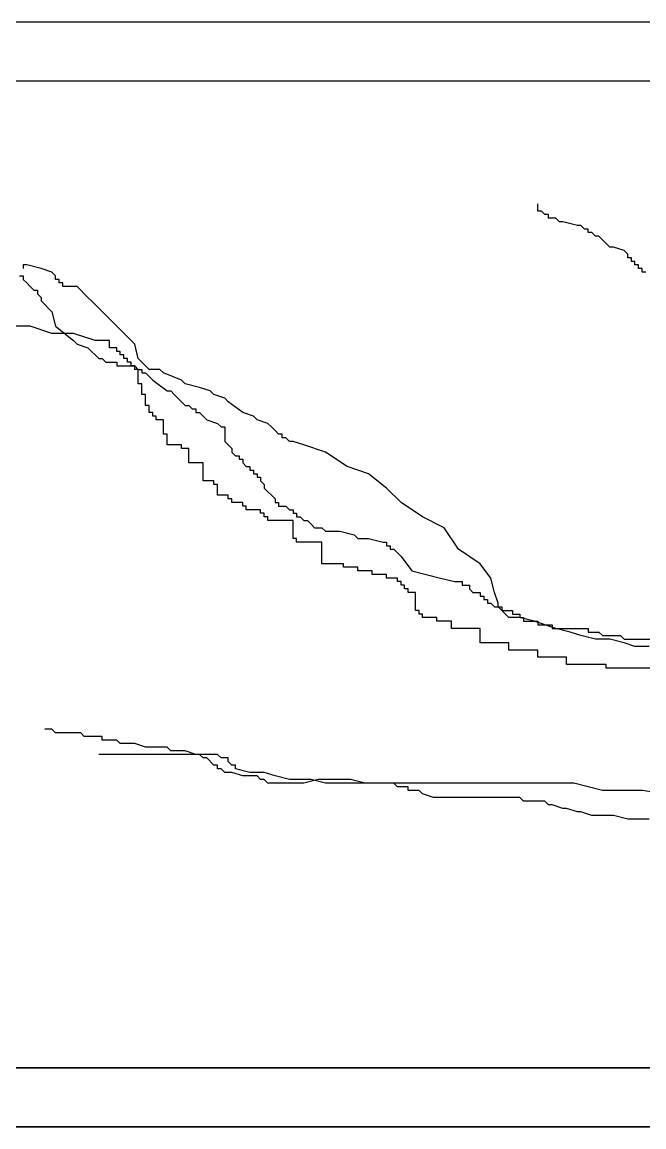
# Model space of a CAD drawing. Header units: millimetres. Extents: x 6388 to 59789, y -18725 to 8137.
# Drawn here: x 25563 to 25878, y 5458 to 6018 of the extents above; entities that cross this region are included whole.
import ezdxf

# ---------------------------------------------------------------- set-up
doc = ezdxf.new("R2010")
doc.units = ezdxf.units.MM

# ---------------------------------------------------------------- blocks, each defined once
blk = doc.blocks.new('A$C5C5230F6')
for p, q in [((2125, 1670), (865, 1670)), ((2095, 1640), (895, 1640)), ((1547.08, 1574.24), (1547.08, 1577.88)), ((1548.9, 1574.24), (1547.08, 1574.24)), ((1550.73, 1572.41), (1548.9, 1574.24)), ((1552.56, 1572.41), (1550.73, 1572.41)), ((1552.56, 1570.59), (1552.56, 1572.41)), ((1556.21, 1570.59), (1552.56, 1570.59)), ((1558.03, 1568.76), (1556.21, 1570.59)), ((1559.86, 1568.76), (1558.03, 1568.76)), ((1567.16, 1566.94), (1559.86, 1568.76)), ((1568.98, 1566.94), (1567.16, 1566.94)), ((1570.81, 1565.12), (1568.98, 1566.94)), ((1572.63, 1565.12), (1570.81, 1565.12)), ((1572.63, 1563.29), (1572.63, 1565.12)), ((1574.46, 1563.29), (1572.63, 1563.29)), ((1576.28, 1561.47), (1574.46, 1563.29)), ((1578.11, 1561.47), (1576.28, 1561.47)), ((1579.93, 1559.64), (1578.11, 1561.47)), ((1581.76, 1557.82), (1579.93, 1559.64)), ((1583.59, 1556), (1581.76, 1557.82)), ((1585.41, 1556), (1583.59, 1556)), ((1590.89, 1554.17), (1585.41, 1556)), ((1592.71, 1552.35), (1590.89, 1554.17)), ((1592.71, 1550.52), (1592.71, 1552.35)), ((1287.89, 1546.88), (1286.06, 1546.88)), ((1286.06, 1546.88), (1286.06, 1545.05)), ((1295.19, 1545.05), (1287.89, 1546.88)), ((1594.54, 1550.52), (1592.71, 1550.52)), ((1594.54, 1548.7), (1594.54, 1550.52)), ((1596.36, 1548.7), (1594.54, 1548.7)), ((1596.36, 1546.88), (1596.36, 1548.7)), ((1598.19, 1546.88), (1596.36, 1546.88)), ((1598.19, 1545.05), (1598.19, 1546.88)), ((1284.24, 1541.4), (1286.06, 1541.4)), ((1286.06, 1541.4), (1286.06, 1539.58)), ((1300.67, 1543.23), (1295.19, 1545.05)), ((1302.49, 1541.4), (1300.67, 1543.23)), ((1302.49, 1539.58), (1302.49, 1541.4)), ((1600.01, 1545.05), (1598.19, 1545.05)), ((1600.01, 1543.23), (1600.01, 1545.05)), ((1601.84, 1543.23), (1600.01, 1543.23)), ((1286.06, 1539.58), (1287.89, 1537.76)), ((1287.89, 1537.76), (1289.71, 1535.93)), ((1289.71, 1535.93), (1291.54, 1534.11)), ((1304.32, 1539.58), (1302.49, 1539.58)), ((1304.32, 1537.76), (1304.32, 1539.58)), ((1306.14, 1537.76), (1304.32, 1537.76)), ((1306.14, 1535.93), (1306.14, 1537.76)), ((1313.44, 1535.93), (1306.14, 1535.93)), ((1315.27, 1534.11), (1313.44, 1535.93)), ((1291.54, 1534.11), (1293.37, 1534.11)), ((1293.37, 1534.11), (1293.37, 1532.29)), ((1293.37, 1532.29), (1295.19, 1530.46)), ((1295.19, 1530.46), (1295.19, 1528.64)), ((1317.09, 1532.29), (1315.27, 1534.11)), ((1322.57, 1526.81), (1317.09, 1532.29)), ((1295.19, 1528.64), (1300.67, 1523.17)), ((1324.4, 1524.99), (1322.57, 1526.81)), ((1329.87, 1519.52), (1324.4, 1524.99)), ((1300.67, 1523.17), (1302.49, 1515.87)), ((1331.7, 1517.69), (1329.87, 1519.52)), ((1339, 1510.4), (1331.7, 1517.69)), ((1289.71, 1515.87), (1265.99, 1515.87)), ((1300.67, 1512.22), (1289.71, 1515.87)), ((1311.62, 1512.22), (1300.67, 1512.22)), ((1302.49, 1515.87), (1311.62, 1508.57)), ((1322.57, 1508.57), (1311.62, 1512.22)), ((1311.62, 1508.57), (1313.44, 1506.75)), ((1313.44, 1506.75), (1318.92, 1504.93)), ((1329.87, 1508.57), (1322.57, 1508.57)), ((1329.87, 1504.93), (1329.87, 1508.57)), ((1340.82, 1508.57), (1339, 1510.4)), ((1342.65, 1506.75), (1340.82, 1508.57)), ((1344.47, 1499.45), (1342.65, 1506.75)), ((1318.92, 1504.93), (1320.74, 1503.1)), ((1320.74, 1503.1), (1322.57, 1501.28)), ((1322.57, 1501.28), (1324.4, 1499.45)), ((1333.52, 1504.93), (1329.87, 1504.93)), ((1333.52, 1503.1), (1333.52, 1504.93)), ((1335.35, 1503.1), (1333.52, 1503.1)), ((1335.35, 1501.28), (1335.35, 1503.1)), ((1337.17, 1501.28), (1335.35, 1501.28)), ((1337.17, 1499.45), (1337.17, 1501.28)), ((1324.4, 1499.45), (1326.22, 1499.45)), ((1326.22, 1499.45), (1328.05, 1497.63)), ((1328.05, 1497.63), (1333.52, 1497.63)), ((1333.52, 1497.63), (1333.52, 1495.81)), ((1333.52, 1495.81), (1342.65, 1495.81)), ((1339, 1499.45), (1337.17, 1499.45)), ((1339, 1497.63), (1339, 1499.45)), ((1340.82, 1497.63), (1339, 1497.63)), ((1340.82, 1495.81), (1340.82, 1497.63)), ((1342.65, 1495.81), (1340.82, 1495.81)), ((1342.65, 1495.81), (1344.47, 1493.98)), ((1342.65, 1493.98), (1342.65, 1495.81)), ((1346.3, 1497.63), (1344.47, 1499.45)), ((1348.12, 1495.81), (1346.3, 1497.63)), ((1349.95, 1493.98), (1348.12, 1495.81)), ((1344.47, 1493.98), (1342.65, 1493.98)), ((1344.47, 1493.98), (1346.3, 1493.98)), ((1344.47, 1486.69), (1344.47, 1493.98)), ((1346.3, 1493.98), (1346.3, 1492.16)), ((1346.3, 1492.16), (1348.12, 1492.16)), ((1348.12, 1492.16), (1349.95, 1490.33)), ((1355.43, 1493.98), (1349.95, 1493.98)), ((1349.95, 1490.33), (1351.77, 1488.51)), ((1357.25, 1492.16), (1355.43, 1493.98)), ((1366.38, 1488.51), (1357.25, 1492.16)), ((1346.3, 1486.69), (1344.47, 1486.69)), ((1346.3, 1481.21), (1346.3, 1486.69)), ((1351.77, 1488.51), (1359.08, 1483.04)), ((1368.2, 1486.69), (1366.38, 1488.51)), ((1375.5, 1484.86), (1368.2, 1486.69)), ((1380.98, 1483.04), (1375.5, 1484.86)), ((1348.12, 1481.21), (1346.3, 1481.21)), ((1348.12, 1475.74), (1348.12, 1481.21)), ((1359.08, 1483.04), (1360.9, 1483.04)), ((1360.9, 1483.04), (1362.73, 1481.21)), ((1362.73, 1481.21), (1364.55, 1479.39)), ((1364.55, 1479.39), (1366.38, 1477.57)), ((1382.8, 1481.21), (1380.98, 1483.04)), ((1388.28, 1479.39), (1382.8, 1481.21)), ((1390.11, 1477.57), (1388.28, 1479.39)), ((1349.95, 1475.74), (1348.12, 1475.74)), ((1349.95, 1472.09), (1349.95, 1475.74)), ((1366.38, 1477.57), (1368.2, 1475.74)), ((1368.2, 1475.74), (1370.03, 1475.74)), ((1370.03, 1475.74), (1371.85, 1473.92)), ((1371.85, 1473.92), (1373.68, 1473.92)), ((1373.68, 1473.92), (1373.68, 1472.09)), ((1397.41, 1472.09), (1390.11, 1477.57)), ((1351.77, 1472.09), (1349.95, 1472.09)), ((1351.77, 1470.27), (1351.77, 1472.09)), ((1353.6, 1470.27), (1351.77, 1470.27)), ((1353.6, 1468.45), (1353.6, 1470.27)), ((1357.25, 1468.45), (1353.6, 1468.45)), ((1357.25, 1461.15), (1357.25, 1468.45)), ((1373.68, 1472.09), (1375.5, 1472.09)), ((1375.5, 1472.09), (1377.33, 1470.27)), ((1377.33, 1470.27), (1379.15, 1468.45)), ((1379.15, 1468.45), (1384.63, 1466.62)), ((1402.88, 1470.27), (1397.41, 1472.09)), ((1404.71, 1468.45), (1402.88, 1470.27)), ((1410.18, 1466.62), (1404.71, 1468.45)), ((1384.63, 1466.62), (1386.45, 1464.8)), ((1386.45, 1464.8), (1388.28, 1464.8)), ((1388.28, 1464.8), (1388.28, 1457.5)), ((1412.01, 1464.8), (1410.18, 1466.62)), ((1413.83, 1462.97), (1412.01, 1464.8)), ((1415.66, 1461.15), (1413.83, 1462.97)), ((1359.08, 1461.15), (1357.25, 1461.15)), ((1359.08, 1455.68), (1359.08, 1461.15)), ((1388.28, 1457.5), (1390.11, 1455.68)), ((1417.48, 1461.15), (1415.66, 1461.15)), ((1417.48, 1459.33), (1417.48, 1461.15)), ((1419.31, 1459.33), (1417.48, 1459.33)), ((1421.14, 1457.5), (1419.31, 1459.33)), ((1422.96, 1457.5), (1421.14, 1457.5)), ((1428.44, 1455.68), (1422.96, 1457.5)), ((1366.38, 1455.68), (1359.08, 1455.68)), ((1366.38, 1453.86), (1366.38, 1455.68)), ((1370.03, 1453.86), (1366.38, 1453.86)), ((1370.03, 1446.56), (1370.03, 1453.86)), ((1390.11, 1455.68), (1391.93, 1453.86)), ((1391.93, 1453.86), (1391.93, 1452.03)), ((1391.93, 1452.03), (1393.76, 1450.21)), ((1439.39, 1452.03), (1428.44, 1455.68)), ((1450.34, 1444.74), (1439.39, 1452.03)), ((1377.33, 1446.56), (1370.03, 1446.56)), ((1377.33, 1437.44), (1377.33, 1446.56)), ((1393.76, 1450.21), (1395.58, 1450.21)), ((1395.58, 1450.21), (1395.58, 1448.38)), ((1395.58, 1448.38), (1397.41, 1448.38)), ((1397.41, 1448.38), (1397.41, 1446.56)), ((1397.41, 1446.56), (1399.23, 1444.74)), ((1399.23, 1444.74), (1401.06, 1444.74)), ((1401.06, 1444.74), (1401.06, 1442.91)), ((1401.06, 1442.91), (1402.88, 1442.91)), ((1402.88, 1442.91), (1402.88, 1441.09)), ((1402.88, 1441.09), (1404.71, 1441.09)), ((1404.71, 1441.09), (1404.71, 1439.26)), ((1404.71, 1439.26), (1406.53, 1439.26)), ((1406.53, 1439.26), (1406.53, 1437.44)), ((1461.29, 1441.09), (1450.34, 1444.74)), ((1470.42, 1433.79), (1461.29, 1441.09)), ((1382.8, 1437.44), (1377.33, 1437.44)), ((1382.8, 1435.62), (1382.8, 1437.44)), ((1384.63, 1435.62), (1382.8, 1435.62)), ((1384.63, 1430.14), (1384.63, 1435.62)), ((1406.53, 1437.44), (1408.36, 1435.62)), ((1408.36, 1435.62), (1408.36, 1433.79)), ((1408.36, 1433.79), (1410.18, 1431.97)), ((1477.72, 1426.5), (1470.42, 1433.79)), ((1390.11, 1430.14), (1384.63, 1430.14)), ((1390.11, 1428.32), (1390.11, 1430.14)), ((1391.93, 1428.32), (1390.11, 1428.32)), ((1391.93, 1426.5), (1391.93, 1428.32)), ((1410.18, 1431.97), (1412.01, 1430.14)), ((1412.01, 1430.14), (1413.83, 1428.32)), ((1413.83, 1428.32), (1413.83, 1426.5)), ((1397.41, 1426.5), (1391.93, 1426.5)), ((1397.41, 1424.67), (1397.41, 1426.5)), ((1399.23, 1424.67), (1397.41, 1424.67)), ((1399.23, 1422.85), (1399.23, 1424.67)), ((1406.53, 1422.85), (1399.23, 1422.85)), ((1406.53, 1421.02), (1406.53, 1422.85)), ((1413.83, 1426.5), (1415.66, 1426.5)), ((1415.66, 1426.5), (1415.66, 1424.67)), ((1415.66, 1424.67), (1419.31, 1424.67)), ((1419.31, 1424.67), (1421.14, 1422.85)), ((1421.14, 1422.85), (1422.96, 1422.85)), ((1422.96, 1422.85), (1422.96, 1421.02)), ((1488.67, 1419.2), (1477.72, 1426.5)), ((1408.36, 1421.02), (1406.53, 1421.02)), ((1408.36, 1419.2), (1408.36, 1421.02)), ((1410.18, 1419.2), (1408.36, 1419.2)), ((1410.18, 1417.38), (1410.18, 1419.2)), ((1422.96, 1417.38), (1410.18, 1417.38)), ((1422.96, 1421.02), (1424.79, 1421.02)), ((1422.96, 1408.26), (1422.96, 1417.38)), ((1424.79, 1421.02), (1424.79, 1419.2)), ((1424.79, 1419.2), (1426.61, 1419.2)), ((1426.61, 1419.2), (1428.44, 1417.38)), ((1428.44, 1417.38), (1430.26, 1417.38)), ((1430.26, 1417.38), (1432.09, 1415.55)), ((1499.62, 1413.73), (1488.67, 1419.2)), ((1432.09, 1415.55), (1433.91, 1413.73)), ((1433.91, 1413.73), (1437.56, 1413.73)), ((1437.56, 1413.73), (1439.39, 1411.9)), ((1439.39, 1411.9), (1446.69, 1411.9)), ((1446.69, 1411.9), (1453.99, 1410.08)), ((1506.92, 1402.78), (1499.62, 1413.73)), ((1424.79, 1408.26), (1422.96, 1408.26)), ((1424.79, 1406.43), (1424.79, 1408.26)), ((1437.56, 1406.43), (1424.79, 1406.43)), ((1437.56, 1395.49), (1437.56, 1406.43)), ((1453.99, 1410.08), (1455.82, 1408.26)), ((1455.82, 1408.26), (1461.29, 1408.26)), ((1461.29, 1408.26), (1468.59, 1406.43)), ((1468.59, 1406.43), (1470.42, 1406.43)), ((1470.42, 1406.43), (1470.42, 1404.61)), ((1470.42, 1404.61), (1472.24, 1404.61)), ((1472.24, 1404.61), (1472.24, 1402.78)), ((1472.24, 1402.78), (1474.07, 1402.78)), ((1474.07, 1402.78), (1475.89, 1400.96)), ((1475.89, 1400.96), (1477.72, 1399.14)), ((1517.88, 1395.49), (1506.92, 1402.78)), ((1448.51, 1395.49), (1437.56, 1395.49)), ((1448.51, 1393.66), (1448.51, 1395.49)), ((1477.72, 1399.14), (1483.19, 1391.84)), ((1523.35, 1388.19), (1517.88, 1395.49)), ((1455.82, 1393.66), (1448.51, 1393.66)), ((1455.82, 1391.84), (1455.82, 1393.66)), ((1463.12, 1391.84), (1455.82, 1391.84)), ((1463.12, 1390.02), (1463.12, 1391.84)), ((1470.42, 1390.02), (1463.12, 1390.02)), ((1470.42, 1388.19), (1470.42, 1390.02)), ((1483.19, 1391.84), (1490.5, 1390.02)), ((1490.5, 1390.02), (1497.8, 1388.19)), ((1475.89, 1388.19), (1470.42, 1388.19)), ((1475.89, 1386.37), (1475.89, 1388.19)), ((1477.72, 1386.37), (1475.89, 1386.37)), ((1477.72, 1384.54), (1477.72, 1386.37)), ((1479.54, 1384.54), (1477.72, 1384.54)), ((1479.54, 1382.72), (1479.54, 1384.54)), ((1497.8, 1388.19), (1505.1, 1386.37)), ((1505.1, 1386.37), (1508.75, 1386.37)), ((1508.75, 1386.37), (1508.75, 1384.54)), ((1508.75, 1384.54), (1512.4, 1384.54)), ((1512.4, 1384.54), (1512.4, 1382.72)), ((1525.18, 1380.9), (1523.35, 1388.19)), ((1481.37, 1382.72), (1479.54, 1382.72)), ((1481.37, 1380.9), (1481.37, 1382.72)), ((1485.02, 1380.9), (1481.37, 1380.9)), ((1485.02, 1371.78), (1485.02, 1380.9)), ((1512.4, 1382.72), (1514.22, 1380.9)), ((1514.22, 1380.9), (1517.88, 1380.9)), ((1517.88, 1380.9), (1517.88, 1379.07)), ((1517.88, 1379.07), (1519.7, 1379.07)), ((1519.7, 1379.07), (1519.7, 1377.25)), ((1527, 1375.42), (1525.18, 1380.9)), ((1519.7, 1377.25), (1521.53, 1377.25)), ((1521.53, 1377.25), (1521.53, 1375.42)), ((1521.53, 1375.42), (1523.35, 1375.42)), ((1523.35, 1375.42), (1525.18, 1373.6)), ((1525.18, 1373.6), (1528.83, 1373.6)), ((1527, 1373.6), (1527, 1375.42)), ((1528.83, 1371.78), (1527, 1373.6)), ((1528.83, 1373.6), (1528.83, 1371.78)), ((1486.85, 1371.78), (1485.02, 1371.78)), ((1486.85, 1369.95), (1486.85, 1371.78)), ((1488.67, 1369.95), (1486.85, 1369.95)), ((1488.67, 1368.13), (1488.67, 1369.95)), ((1495.97, 1368.13), (1488.67, 1368.13)), ((1495.97, 1366.31), (1495.97, 1368.13)), ((1530.65, 1369.95), (1528.83, 1371.78)), ((1528.83, 1371.78), (1534.3, 1371.78)), ((1532.48, 1368.13), (1530.65, 1369.95)), ((1537.95, 1368.13), (1532.48, 1368.13)), ((1534.3, 1371.78), (1534.3, 1369.95)), ((1534.3, 1369.95), (1537.95, 1369.95)), ((1537.95, 1369.95), (1537.95, 1368.13)), ((1545.25, 1366.31), (1537.95, 1368.13)), ((1537.95, 1368.13), (1539.78, 1368.13)), ((1539.78, 1368.13), (1539.78, 1366.31)), ((1503.27, 1366.31), (1495.97, 1366.31)), ((1503.27, 1362.66), (1503.27, 1366.31)), ((1517.88, 1362.66), (1503.27, 1362.66)), ((1517.88, 1355.36), (1517.88, 1362.66)), ((1539.78, 1366.31), (1547.08, 1366.31)), ((1556.21, 1362.66), (1545.25, 1366.31)), ((1547.08, 1366.31), (1547.08, 1364.48)), ((1547.08, 1364.48), (1554.38, 1364.48)), ((1554.38, 1364.48), (1554.38, 1362.66)), ((1554.38, 1362.66), (1572.63, 1362.66)), ((1563.51, 1360.83), (1556.21, 1362.66)), ((1568.98, 1359.01), (1563.51, 1360.83)), ((1572.63, 1362.66), (1572.63, 1360.83)), ((1572.63, 1360.83), (1578.11, 1360.83)), ((1578.11, 1360.83), (1579.93, 1359.01)), ((1532.48, 1355.36), (1517.88, 1355.36)), ((1532.48, 1351.71), (1532.48, 1355.36)), ((1576.28, 1357.19), (1568.98, 1359.01)), ((1583.59, 1357.19), (1576.28, 1357.19)), ((1579.93, 1359.01), (1589.06, 1359.01)), ((1590.89, 1355.36), (1583.59, 1357.19)), ((1589.06, 1359.01), (1590.89, 1357.19)), ((1590.89, 1357.19), (1605.49, 1357.19)), ((1596.36, 1353.54), (1590.89, 1355.36)), ((1547.08, 1351.71), (1532.48, 1351.71)), ((1547.08, 1348.07), (1547.08, 1351.71)), ((1603.66, 1353.54), (1596.36, 1353.54)), ((1561.68, 1348.07), (1547.08, 1348.07)), ((1561.68, 1344.42), (1561.68, 1348.07)), ((1581.76, 1344.42), (1561.68, 1344.42)), ((1581.76, 1342.59), (1581.76, 1344.42)), ((1627.39, 1342.59), (1581.76, 1342.59)), ((1300.67, 1311.59), (1297.02, 1311.59)), ((1302.49, 1309.76), (1300.67, 1311.59)), ((1315.27, 1309.76), (1302.49, 1309.76)), ((1317.09, 1307.94), (1315.27, 1309.76)), ((1326.22, 1307.94), (1317.09, 1307.94)), ((1326.22, 1306.11), (1326.22, 1307.94)), ((1333.52, 1306.11), (1326.22, 1306.11)), ((1335.35, 1304.29), (1333.52, 1306.11)), ((1342.65, 1304.29), (1335.35, 1304.29)), ((1348.12, 1302.47), (1342.65, 1304.29)), ((1359.08, 1302.47), (1348.12, 1302.47)), ((1360.9, 1300.64), (1359.08, 1302.47)), ((1368.2, 1300.64), (1360.9, 1300.64)), ((1373.68, 1298.82), (1368.2, 1300.64)), ((1375.5, 1298.82), (1324.4, 1298.82)), ((1384.63, 1298.82), (1373.68, 1298.82)), ((1377.33, 1296.99), (1375.5, 1298.82)), ((1379.15, 1296.99), (1377.33, 1296.99)), ((1382.8, 1293.35), (1379.15, 1296.99)), ((1386.45, 1296.99), (1384.63, 1298.82)), ((1390.11, 1296.99), (1386.45, 1296.99)), ((1390.11, 1295.17), (1390.11, 1296.99)), ((1391.93, 1293.35), (1390.11, 1295.17)), ((1384.63, 1293.35), (1382.8, 1293.35)), ((1384.63, 1291.52), (1384.63, 1293.35)), ((1386.45, 1291.52), (1384.63, 1291.52)), ((1388.28, 1289.7), (1386.45, 1291.52)), ((1391.93, 1289.7), (1388.28, 1289.7)), ((1393.76, 1293.35), (1391.93, 1293.35)), ((1397.41, 1287.88), (1391.93, 1289.7)), ((1393.76, 1291.52), (1393.76, 1293.35)), ((1401.06, 1289.7), (1393.76, 1291.52)), ((1408.36, 1289.7), (1401.06, 1289.7)), ((1413.83, 1287.88), (1408.36, 1289.7)), ((1404.71, 1287.88), (1397.41, 1287.88)), ((1406.53, 1286.05), (1404.71, 1287.88)), ((1408.36, 1286.05), (1406.53, 1286.05)), ((1410.18, 1284.23), (1408.36, 1286.05)), ((1428.44, 1284.23), (1410.18, 1284.23)), ((1421.14, 1286.05), (1413.83, 1287.88)), ((1432.09, 1286.05), (1421.14, 1286.05)), ((1435.74, 1286.05), (1428.44, 1284.23)), ((1439.39, 1284.23), (1432.09, 1286.05)), ((1452.17, 1286.05), (1435.74, 1286.05)), ((1565.33, 1284.23), (1439.39, 1284.23)), ((1459.47, 1284.23), (1452.17, 1286.05)), ((1474.07, 1284.23), (1459.47, 1284.23)), ((1475.89, 1282.4), (1474.07, 1284.23)), ((1481.37, 1282.4), (1475.89, 1282.4)), ((1481.37, 1280.58), (1481.37, 1282.4)), ((1579.93, 1280.58), (1565.33, 1284.23)), ((1486.85, 1280.58), (1481.37, 1280.58)), ((1488.67, 1278.76), (1486.85, 1280.58)), ((1494.15, 1276.93), (1488.67, 1278.76)), ((1537.95, 1276.93), (1494.15, 1276.93)), ((1539.78, 1275.11), (1537.95, 1276.93)), ((1600.01, 1280.58), (1579.93, 1280.58)), ((1610.96, 1278.76), (1600.01, 1280.58)), ((1550.73, 1275.11), (1539.78, 1275.11)), ((1552.56, 1273.28), (1550.73, 1275.11)), ((1554.38, 1273.28), (1552.56, 1273.28)), ((1559.86, 1271.46), (1554.38, 1273.28)), ((1561.68, 1271.46), (1559.86, 1271.46)), ((1567.16, 1269.64), (1561.68, 1271.46)), ((1568.98, 1269.64), (1567.16, 1269.64)), ((1574.46, 1267.81), (1568.98, 1269.64)), ((1585.41, 1267.81), (1574.46, 1267.81)), ((1592.71, 1265.99), (1585.41, 1267.81)), ((1603.66, 1265.99), (1592.71, 1265.99)), ((895, 1140), (2095, 1140)), ((2095, 1140), (895, 1140)), ((2095, 1140), (895, 1140)), ((865, 1110), (2125, 1110)), ((2125, 1110), (865, 1110))]:
    blk.add_line(p, q)

msp = doc.modelspace()

# ---------------------------------------------------------------- block references
msp.add_blockref('A$C5C5230F6', (24276.98, 4348.29))

doc.saveas('drawing.dxf')
